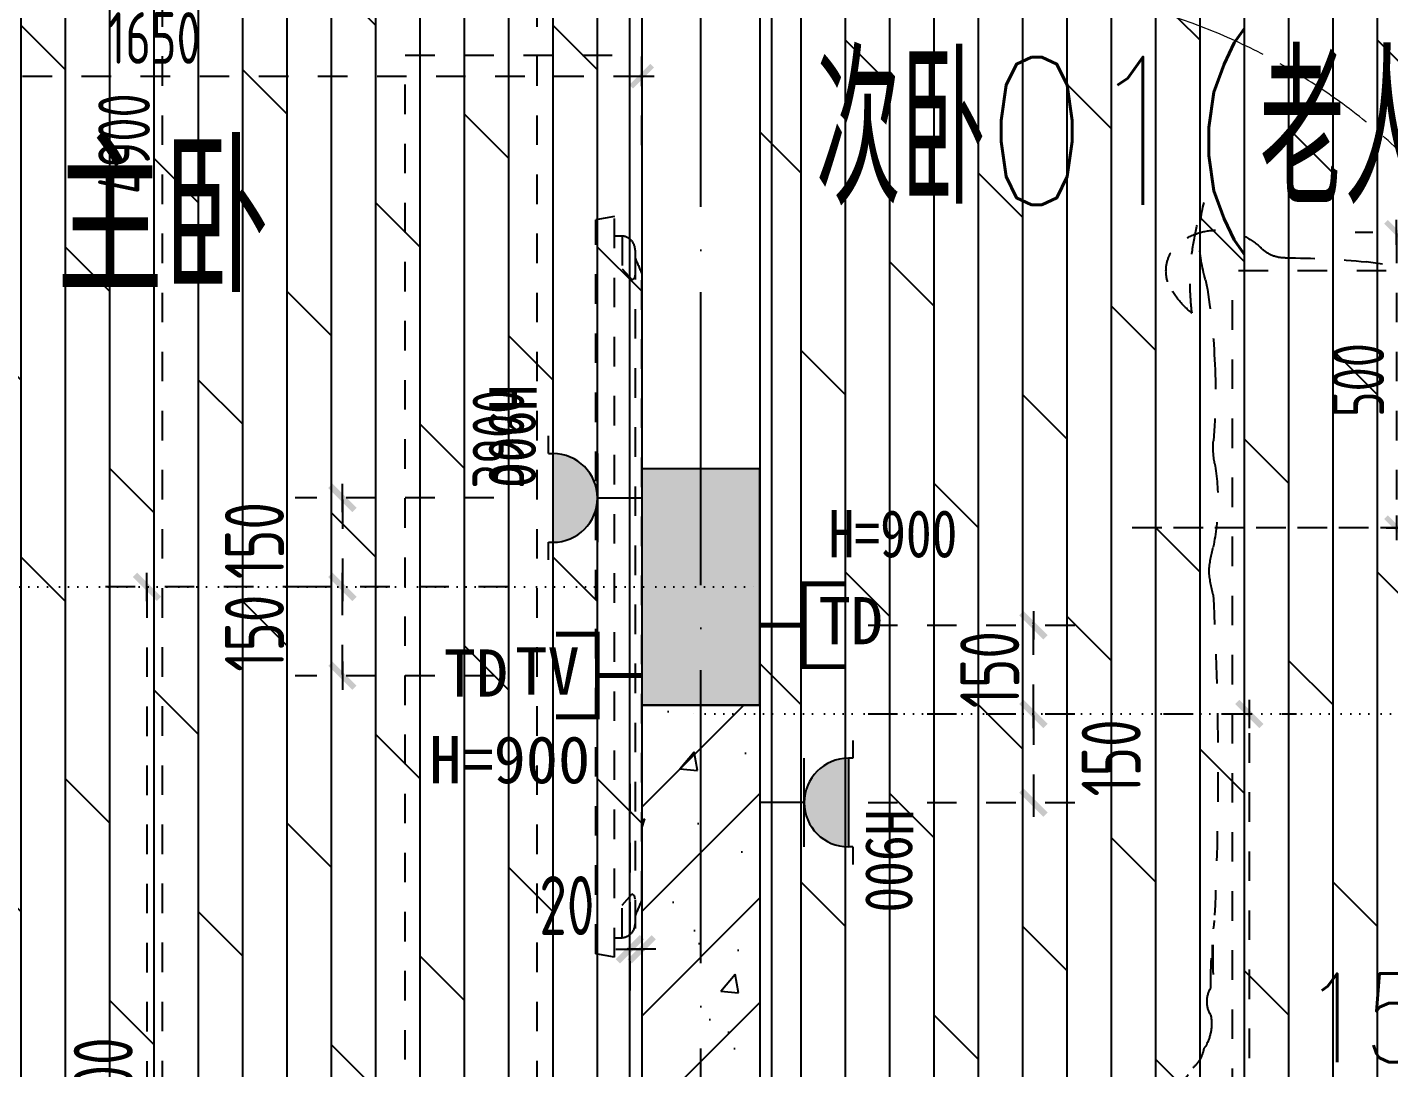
# Model space of a CAD drawing. Extents: x 133656 to 214778, y 12424 to 51506.
# Drawn here: x 158456 to 160760, y 16086 to 17847 of the extents above; entities that cross this region are included whole.
import ezdxf

# ---------------------------------------------------------------- set-up
doc = ezdxf.new("R2010")
doc.units = 0
doc.header["$MEASUREMENT"] = 0
for name, pattern in [('DASH', [0.35, 0.25, -0.1]), ('图案填充', [66.863653, 0, -20.558844, 0, -15.145704, 0, -15.145704, 0, -16.013401]), ('图纸索引线', [1.414175, 0.440583, -0.082865, 0.082865, -0.092515, 0.440583, -0.082865, 0.082865, -0.109034]), ('家具虚线平面', [100, 50, -50]), ('索引', [26.102844, 8.811668, -1.657301, 1.657301, -1.850304, 8.811668, -1.657301, 1.657301]), ('轴线', [1279.947105, 991.697132, -142.311249, 0, -145.938724])]:
    doc.linetypes.add(name, pattern=pattern)
doc.layers.get('Defpoints').update_dxf_attribs({"color": 8})
for name, color, linetype in [('A-HATH', 8, 'Continuous'), ('A31.土建轴线', 251, 'Continuous'), ('B6.新建墙体定位', 203, 'Continuous'), ('E3.地面填充(网）', 250, 'Continuous'), ('F1.家具层', 51, 'Continuous'), ('G1.天花造型', 30, 'Continuous'), ('G2.天花造型尺寸', 144, 'Continuous'), ('G3.天花灯具', 52, 'Continuous'), ('H3.顶面烟感', 102, 'Continuous'), ('K2.强电插座', 132, 'Continuous'), ('K3.弱电插座', 136, 'Continuous'), ('PS-中文', 50, 'Continuous'), ('PUB_HATCH', 8, 'Continuous'), ('WALL', 6, 'Continuous')]:
    doc.layers.add(name, color=color, linetype=linetype)
doc.layers.add('灯具连线', color=30, linetype='Continuous', lineweight=13)
doc.styles.add('_TCH_DIM', font='SIMPLEX.shx', dxfattribs={"bigfont": 'gbcbig.shx'})
doc.styles.add('_TCH_SPACE', font='SIMPLEX', dxfattribs={"height": 5, "bigfont": 'GBCBIG'})
doc.styles.add('宋体', font='')
doc.styles.add('标注数字', font='dim.shx', dxfattribs={"width": 0.8})
doc.styles.add('标题文字', font='')
doc.styles.add('黑体', font='simhei.ttf')
doc.styles.get('宋体').set_extended_font_data('SimSun')
doc.styles.get('标题文字').set_extended_font_data('SimSun')
doc.dimstyles.new('设计2017', dxfattribs={"dimscale": 100, "dimtxt": 2.5, "dimasz": 0.06, "dimexe": 2, "dimexo": 2.5, "dimgap": 0.6, "dimtad": 1, "dimdec": 0, "dimrnd": 5, "dimzin": 0, "dimdsep": 46, "dimtxsty": '标注数字', "dimblk": 'HBA_DIMENSION_TICK', "dimcen": 0.125, "dimclrd": 44, "dimclre": 44, "dimclrt": 50, "dimadec": 0, "dimazin": 0, "dimtfac": 1, "dimtdec": 0, "dimtix": 1, "dimtmove": 0, "dimatfit": 3, "dimldrblk": 'HBA_Leader_Arrow', "dimfxl": 7, "dimfxlon": 1, "dimtvp": 1, "dimtolj": 1, "dimtzin": 0, "dimarcsym": 0})

# ---------------------------------------------------------------- blocks, each defined once
blk = doc.blocks.new('rg')
at = {"layer": 'K3.弱电插座', "const_width": 8.33}
for points in [[(145, -70), (75, -70), (75, 70), (145, 70)], [(75, 0), (0, 0)]]:
    blk.add_lwpolyline(points, dxfattribs=at)
at = {"layer": 'K3.弱电插座', "style": '宋体'}
for p in [(90.1, -40.2, 0), (296.1, -40.2, 0)]:
    blk.add_attdef('REF.', p, '', height=80, dxfattribs=at)
blk = doc.blocks.new('HBA_DIMENSION_TICK')
at = {"color": 0, "linetype": 'ByBlock'}
for p, q in [((-10, 0), (0, 0)), ((0, 0), (10, 0))]:
    blk.add_line(p, q, dxfattribs=at)
at = {"color": 50, "linetype": 'ByBlock'}
blk.add_solid([(-10, -7), (-7, -10), (7, 10), (10, 7)], dxfattribs=at)
blk = doc.blocks.new('*D99')
at = {"layer": 'Defpoints', "color": 0, "linetype": '家具虚线平面', "transparency": 16777216}
for p in [(159282.1, 16899.6), (158658.9, 15199.6), (159496.1, 15199.6)]:
    blk.add_point(p, dxfattribs=at)
at = {"layer": 'K2.强电插座', "color": 44, "linetype": '家具虚线平面', "lineweight": -2, "transparency": 16777216}
for p, q in [((158938.9, 16899.6), (158578.9, 16899.6)), ((158658.9, 16897.2), (158658.9, 15202)), ((158938.9, 15199.6), (158578.9, 15199.6))]:
    blk.add_line(p, q, dxfattribs=at)
at = {"layer": 'K2.强电插座', "color": 44, "linetype": '家具虚线平面', "lineweight": -2, "transparency": 16777216, "xscale": 2.4, "yscale": 2.4, "zscale": 2.4}
for p, rotation in [((158658.9, 16899.6), 90), ((158658.9, 15199.6), 270)]:
    blk.add_blockref('HBA_DIMENSION_TICK', p, dxfattribs=dict(at, rotation=rotation))
at = {"layer": 'K2.强电插座', "color": 50, "linetype": '家具虚线平面', "transparency": 16777216, "insert": (158584.9, 16049.6), "char_height": 100, "attachment_point": 5, "rotation": 90, "style": '标注数字'}
blk.add_mtext('\\A1;1700', dxfattribs=at)
blk = doc.blocks.new('HBA_Leader_Arrow')
at = {"color": 0, "linetype": 'ByBlock', "ltscale": 0.5}
blk.add_line((3.5, 0), (-10, 0), dxfattribs=at)
for points in [[(-10.99, 11.28), (-6.57, 14.38), (-0.55, 0), (3.5, 0)], [(-10.99, -11.28), (-6.57, -14.38), (-0.55, 0), (3.5, 0)]]:
    blk.add_solid(points, dxfattribs=at)
blk = doc.blocks.new('*D102')
at = {"layer": 'Defpoints', "color": 0, "linetype": '家具虚线平面', "transparency": 16777216}
for p in [(160279.4, 16684.6), (160524.4, 16684.6), (160241.7, 15199.6)]:
    blk.add_point(p, dxfattribs=at)
at = {"layer": 'K2.强电插座', "color": 44, "linetype": '家具虚线平面', "lineweight": -2, "transparency": 16777216}
for p, q in [((160379.4, 16684.6), (160604.4, 16684.6)), ((160524.4, 15202), (160524.4, 16682.2)), ((160341.7, 15199.6), (160604.4, 15199.6))]:
    blk.add_line(p, q, dxfattribs=at)
at = {"layer": 'K2.强电插座', "color": 44, "linetype": '家具虚线平面', "lineweight": -2, "transparency": 16777216, "xscale": 2.4, "yscale": 2.4, "zscale": 2.4}
for p, rotation in [((160524.4, 16684.6), 90), ((160524.4, 15199.6), 270)]:
    blk.add_blockref('HBA_DIMENSION_TICK', p, dxfattribs=dict(at, rotation=rotation))
at = {"layer": 'K2.强电插座', "color": 50, "linetype": '家具虚线平面', "transparency": 16777216, "insert": (160450.4, 15942.1), "char_height": 100, "attachment_point": 5, "rotation": 90, "style": '标注数字'}
blk.add_mtext('\\A1;1485', dxfattribs=at)
blk = doc.blocks.new('*D104')
at = {"layer": 'Defpoints', "color": 0, "linetype": '家具虚线平面', "transparency": 16777216}
for p in [(159773.2, 16834.6), (160159.1, 16834.6), (159773.2, 16684.6)]:
    blk.add_point(p, dxfattribs=at)
at = {"layer": 'K2.强电插座', "color": 44, "linetype": '家具虚线平面', "lineweight": -2, "transparency": 16777216}
for p, q in [((159879.1, 16834.6), (160239.1, 16834.6)), ((160159.1, 16837), (160159.1, 16839.4)), ((160159.1, 16684.6), (160159.1, 16834.6)), ((159879.1, 16684.6), (160239.1, 16684.6)), ((160159.1, 16682.2), (160159.1, 16679.8))]:
    blk.add_line(p, q, dxfattribs=at)
at = {"layer": 'K2.强电插座', "color": 44, "linetype": '家具虚线平面', "lineweight": -2, "transparency": 16777216, "xscale": 2.4, "yscale": 2.4, "zscale": 2.4}
for p, rotation in [((160159.1, 16834.6), 270), ((160159.1, 16684.6), 90)]:
    blk.add_blockref('HBA_DIMENSION_TICK', p, dxfattribs=dict(at, rotation=rotation))
at = {"layer": 'K2.强电插座', "color": 50, "linetype": '家具虚线平面', "transparency": 16777216, "insert": (160085.1, 16759.6), "char_height": 100, "attachment_point": 5, "rotation": 90, "style": '标注数字'}
blk.add_mtext('\\A1;150', dxfattribs=at)
blk = doc.blocks.new('*D117')
at = {"layer": 'Defpoints', "color": 0, "linetype": '家具虚线平面', "transparency": 16777216}
for p in [(159346.1, 17050.1), (158989.7, 16899.6), (159496.1, 16899.6)]:
    blk.add_point(p, dxfattribs=at)
at = {"layer": 'K2.强电插座', "color": 44, "linetype": '家具虚线平面', "lineweight": -2, "transparency": 16777216}
for p, q in [((159246.1, 17050.1), (158909.7, 17050.1)), ((158989.7, 17047.7), (158989.7, 16902)), ((159269.7, 16899.6), (158909.7, 16899.6))]:
    blk.add_line(p, q, dxfattribs=at)
at = {"layer": 'K2.强电插座', "color": 44, "linetype": '家具虚线平面', "lineweight": -2, "transparency": 16777216, "xscale": 2.4, "yscale": 2.4, "zscale": 2.4}
for p, rotation in [((158989.7, 17050.1), 90), ((158989.7, 16899.6), 270)]:
    blk.add_blockref('HBA_DIMENSION_TICK', p, dxfattribs=dict(at, rotation=rotation))
at = {"layer": 'K2.强电插座', "color": 50, "linetype": '家具虚线平面', "transparency": 16777216, "insert": (158840.8, 16978), "char_height": 100, "attachment_point": 5, "rotation": 90, "style": '标注数字'}
blk.add_mtext('\\A1;150', dxfattribs=at)
blk = doc.blocks.new('*D118')
at = {"layer": 'Defpoints', "color": 0, "linetype": '家具虚线平面', "transparency": 16777216}
for p in [(159773.2, 16684.6), (159771.1, 16534.6), (160159.1, 16534.6)]:
    blk.add_point(p, dxfattribs=at)
at = {"layer": 'K2.强电插座', "color": 44, "linetype": '家具虚线平面', "lineweight": -2, "transparency": 16777216}
for p, q in [((159879.1, 16684.6), (160239.1, 16684.6)), ((160159.1, 16682.2), (160159.1, 16537)), ((159879.1, 16534.6), (160239.1, 16534.6))]:
    blk.add_line(p, q, dxfattribs=at)
at = {"layer": 'K2.强电插座', "color": 44, "linetype": '家具虚线平面', "lineweight": -2, "transparency": 16777216, "xscale": 2.4, "yscale": 2.4, "zscale": 2.4}
for p, rotation in [((160159.1, 16684.6), 90), ((160159.1, 16534.6), 270)]:
    blk.add_blockref('HBA_DIMENSION_TICK', p, dxfattribs=dict(at, rotation=rotation))
at = {"layer": 'K2.强电插座', "color": 50, "linetype": '家具虚线平面', "transparency": 16777216, "insert": (160290.6, 16610.2), "char_height": 100, "attachment_point": 5, "rotation": 90, "style": '标注数字'}
blk.add_mtext('\\A1;150', dxfattribs=at)
blk = doc.blocks.new('不间断电源')
h = blk.add_hatch(color=8)
h.dxf.hatch_style = 1
h.paths.add_polyline_path([(-70.3, 140.6, 1), (70.3, 140.6)])
for p, q in [((-98.4, 147.7), (-70.3, 147.7)), ((-70.3, 147.7), (-70.3, 140.6)), ((-70.3, 140.6), (70.3, 140.6)), ((70.3, 147.7), (70.3, 140.6)), ((70.3, 147.7), (98.4, 147.7)), ((70.3, 70.3), (-70.3, 70.3)), ((0, 70.3), (0, 0))]:
    blk.add_line(p, q)
blk.add_arc((0, 140.6), 70.3, 180, 0)
at = {"color": 1, "style": '标题文字'}
blk.add_attdef('REF.', (86, 32.6), '', height=70.9, dxfattribs=at)
blk = doc.blocks.new('A$C34CE5B40')
at = {"color": 1, "linetype": '图纸索引线', "ltscale": 150}
for p, q in [((125.3, -67.5), (125.3, 318.1)), ((-67.5, 125.3), (318.1, 125.3))]:
    blk.add_line(p, q, dxfattribs=at)
for p, q in [((117.3, 233.8), (116.1, 250.3)), ((133.3, 233.8), (134.5, 250.3)), ((16.8, 133.3), (0.3, 134.5)), ((124.2, 139.9), (126.4, 139.9)), ((233.8, 133.3), (250.3, 134.5)), ((16.8, 117.3), (0.3, 116.1)), ((233.8, 117.3), (250.3, 116.1)), ((117.3, 16.8), (116.1, 0.3)), ((133.3, 16.8), (134.5, 0.3))]:
    blk.add_line(p, q)
at = {"color": 8}
for p, q in [((15, 139.9), (17.4, 139.9)), ((233.2, 139.9), (235.6, 139.9)), ((166.7, 24.7), (172.7, 24.7))]:
    blk.add_line(p, q, dxfattribs=at)
for radius in [8.86, 5.76]:
    blk.add_circle((125.3, 125.3), radius)
for centre, radius, start, end in [((125.3, 125.3), 125.3, 85.7846, 94.2154), ((125.3, 125.3), 122.9, 94.2154, 175.7846), ((125.3, 125.3), 111.3, 94.2154, 175.7846), ((125.3, 125.3), 111.3, 4.2154, 85.7846), ((125.3, 125.3), 122.9, 4.2154, 85.7846), ((125.3, 125.3), 108.8, 85.7846, 94.2154), ((125.3, 125.3), 125.3, 175.7846, 184.2154), ((125.3, 125.3), 108.8, 175.7846, 184.2154), ((114.6, 128.2), 3.28, 89.2133, 240.7867), ((117.5, 133.1), 3.28, 59.2133, 210.7867), ((122.4, 136), 3.28, 29.2133, 180.7867), ((128.2, 136), 3.28, 359.2133, 150.7867), ((133.1, 133.1), 3.28, 329.2133, 120.7867), ((136, 128.2), 3.28, 299.2133, 90.7867), ((125.3, 125.3), 108.8, 355.7846, 4.2154), ((125.3, 125.3), 125.3, 355.7846, 4.2154), ((114.6, 122.4), 3.28, 119.2133, 270.7867), ((117.5, 117.5), 3.28, 149.2133, 300.7867), ((133.1, 117.5), 3.28, 239.2133, 30.7867), ((136, 122.4), 3.28, 269.2133, 60.7867), ((125.3, 125.3), 122.9, 184.2154, 265.7846), ((125.3, 125.3), 111.3, 184.2154, 265.7846), ((122.4, 114.6), 3.28, 179.2133, 330.7867), ((128.2, 114.6), 3.28, 209.2133, 0.7867), ((125.3, 125.3), 111.3, 274.2154, 355.7846), ((125.3, 125.3), 122.9, 274.2154, 355.7846), ((125.3, 125.3), 108.8, 265.7846, 274.2154), ((125.3, 125.3), 125.3, 265.7846, 274.2154)]:
    blk.add_arc(centre, radius, start, end)
for start, end in [(94.2154, 175.7846), (202.9764, 246.7439)]:
    blk.add_arc((125.3, 125.3), 88.5, start, end, dxfattribs=at)
blk = doc.blocks.new('结构')
at = {"layer": 'A-HATH'}
blk.add_hatch(color=256, dxfattribs=at).paths.add_polyline_path([(-3200, -3950), (-3200, -4350), (-3000, -4350), (-3000, -3950)], flags=0)
at = {"layer": 'WALL'}
blk.add_lwpolyline([(-3200, -3950), (-3200, -4350), (-3000, -4350), (-3000, -3950), (-3200, -3950)], close=True, dxfattribs=at)
blk = doc.blocks.new('1500')
at = {"linetype": '家具虚线平面'}
h = blk.add_hatch(dxfattribs=at)
h.set_pattern_fill('DOTS', color=8, scale=20, style=0)
h.set_pattern_definition([(360, (-1254054.524, -248958.56), (15.875, 31.75), [0, -31.75])])
h.paths.add_polyline_path([(1191.6, -750), (1591.6, -750), (1591.6, 750), (1191.6, 750)])
at = {"color": 0, "linetype": '家具虚线平面'}
for p, q in [((40, 750), (2000, 750)), ((2000, -750), (2000, 750)), ((40, -750), (2000, -750))]:
    blk.add_line(p, q, dxfattribs=at)
at = {"color": 8, "linetype": '家具虚线平面'}
for p, q in [((608.6, -750), (1191.6, 747.3)), ((679.6, 750), (679.6, 603.2)), ((730.4, 460.2), (730.4, 750)), ((736.2, -352.8), (1098.9, 750)), ((1191.6, -750), (1191.6, 750)), ((1591.6, -750), (1591.6, 750)), ((730.4, -223.4), (730.4, 223.4)), ((679.6, 111.8), (679.6, -111.8)), ((730.4, -750), (730.4, -460.2)), ((679.6, -603.2), (679.6, -750))]:
    blk.add_line(p, q, dxfattribs=at)
for points in [[(1542.6, -764.4, -0.011501), (1678.1, -765.4, 0.027887), (1831.9, -764.1, -0.011645), (2003.7, -768.1, 0.522577), (2091, -657.1, 0.144021), (2067.2, -599, -0.173239), (2048.7, -565.8, -0.167481), (2043.4, -557.6, -0.159493), (2036.9, -509.9, 0.276026), (2036.8, -463.5, 0.033168), (2030.6, -349.6, -0.055834), (2032.6, -440.8, 0.023628), (2030.5, -340.8, -0.024964), (2032.9, 201.3, 0.053528), (2039.8, 241.8, 0.053528), (2032.9, 282.3, -0.095225), (2030.5, 424.4, 0.062768), (2032.6, 462, -0.036947), (2030.6, 599.8, -0.036442), (2045.7, 734.8, 0.141351), (2048.2, 865.6, -0.119346), (2068.6, 678.1, 0.123892), (2110, 731.4, 0.37589), (2076.7, 805.7, 0.329446), (1951.9, 788.7, -0.211134), (1910.9, 771.8, 0.024888), (1773.9, 765.1, -0.06219), (1646.7, 760.4, -0.218233), (1530.5, 793, 0.123513), (1430.6, 814.3, 0.129887), (1334.7, 793.7, -0.095063), (1202.3, 773.8, 0.016498), (1052.3, 768.2, -0.039412), (846.3, 760.4, 0.025508), (692.1, 760.4, -0.038458), (568.4, 763, 0.058958), (431.3, 769.7, 0.00267), (202.8, 764.9, 0.013848), (40, 763.2, 0.011292)], [(40, -760.6, 0.018567), (258.2, -764.9, 0.00267), (486.8, -769.7, 0.058958), (623.8, -763, -0.038458), (747.5, -760.4, 0.025508), (901.7, -760.4, -0.039412), (1107.7, -768.2, 0.016498), (1257.7, -773.8)], [(1257.7, -773.8, -0.037552), (1542.6, -764.4)]]:
    blk.add_lwpolyline(points, format="xyb", dxfattribs=at)
at = {"color": 0, "linetype": '家具虚线平面'}
blk.add_lwpolyline([(0, 800), (40, 800), (40, -800), (0, -800), (0, 800), (40, 800)], dxfattribs=at)
at = {"color": 8, "linetype": '家具虚线平面'}
for centre, radius, start, end in [((1736.1, 375.6), 1670.5, 168.1725, 191.2565), ((333.4, -1911.4), 2630.3, 84.9635, 95.5174), ((3271.7, 349), 3183.5, 173.1435, 185.4971), ((312.9, -501.8), 1238, 79.3616, 99.8515), ((-793.5, 453.6), 1360.3, 7.146, 11.0766), ((514.4, -37.8), 661.9, 72.8591, 106.0737), ((527.6, 1138.5), 573.1, 247.4626, 289.8839), ((1785.4, 397.2), 1464.7, 171.3531, 191.9267), ((-1658.4, 348.4), 2377.3, 354.0897, 6.5844), ((1488.4, 373.6), 1178.9, 169.0137, 192.5266), ((-470.4, 341.8), 1206.6, 349.196, 12.1021), ((550.5, -316.9), 481.3, 69.6025, 118.0799), ((535.4, 1610), 1505.1, 262.4467, 276.8486), ((-136, 322.5), 695.2, 337.0324, 341.7616), ((-296.2, 266.2), 863.1, 345.6794, 349.2329), ((265.1, 1140.6), 1091.3, 260.4799, 283.8693), ((317.2, 1054), 1018.5, 256.7626, 283.379), ((317.2, -1054), 1018.5, 76.621, 103.2374), ((3271.7, -349), 3183.5, 174.5029, 186.8565), ((1736.1, -375.6), 1670.5, 168.7435, 191.8275), ((265.1, -1140.6), 1091.3, 76.1307, 99.5201), ((-136, -322.5), 695.2, 18.2384, 22.9676), ((-296.2, -266.2), 863.1, 10.7671, 14.3206), ((1785.4, -397.2), 1464.7, 168.0733, 188.6469), ((550.5, 316.9), 481.3, 241.9201, 291.9524), ((535.4, -1610), 1505.1, 83.1514, 97.5533), ((-1658.4, -348.4), 2377.3, 353.4156, 5.9103), ((1488.4, -373.6), 1178.9, 167.4734, 190.9863), ((-470.4, -341.8), 1206.6, 347.8979, 10.804), ((527.6, -1138.5), 573.1, 70.1161, 112.5374), ((514.4, 37.8), 661.9, 253.9263, 287.1409), ((-530.6, -507.4), 1088.8, 348.3661, 353.9028), ((-793.5, -453.6), 1360.3, 348.9234, 352.854), ((333.4, 1911.4), 2630.3, 264.4826, 275.0365), ((312.9, 501.8), 1238, 260.1485, 280.6384)]:
    blk.add_arc(centre, radius, start, end, dxfattribs=at)
blk = doc.blocks.new('*D258')
at = {"layer": 'Defpoints', "color": 0, "linetype": '家具虚线平面', "transparency": 16777216}
for p in [(159476.1, 16753.2), (159496.1, 16750.6), (159496.1, 16286.3)]:
    blk.add_point(p, dxfattribs=at)
at = {"layer": 'G2.天花造型尺寸', "color": 44, "linetype": '家具虚线平面', "lineweight": -2, "transparency": 16777216}
for p, q in [((159476.1, 16566.3), (159476.1, 16206.3)), ((159496.1, 16566.3), (159496.1, 16206.3)), ((159473.7, 16286.3), (159471.3, 16286.3)), ((159476.1, 16286.3), (159496.1, 16286.3)), ((159498.5, 16286.3), (159500.9, 16286.3))]:
    blk.add_line(p, q, dxfattribs=at)
at = {"layer": 'G2.天花造型尺寸', "color": 44, "linetype": '家具虚线平面', "lineweight": -2, "transparency": 16777216, "xscale": 2.4, "yscale": 2.4, "zscale": 2.4}
for p, rotation in [((159476.1, 16286.3), 359.9999996081976), ((159496.1, 16286.3), 179.9999996081976)]:
    blk.add_blockref('HBA_DIMENSION_TICK', p, dxfattribs=dict(at, rotation=rotation))
at = {"layer": 'G2.天花造型尺寸', "color": 50, "linetype": '家具虚线平面', "transparency": 16777216, "insert": (159369.5, 16360.3), "char_height": 100, "attachment_point": 5, "rotation": 360, "style": '标注数字'}
blk.add_mtext('\\A1;20', dxfattribs=at)
blk = doc.blocks.new('*D318')
at = {"layer": 'Defpoints', "color": 0, "linetype": '家具虚线平面', "transparency": 16777216}
for p in [(159496.1, 17763.8), (159496.1, 17559.6), (157846.1, 17474.6)]:
    blk.add_point(p, dxfattribs=at)
at = {"layer": 'H3.顶面烟感', "color": 44, "linetype": '家具虚线平面', "lineweight": -2, "transparency": 16777216}
for p, q in [((157846.1, 17562.1), (157846.1, 17833.8)), ((159496.1, 17647.1), (159496.1, 17833.8)), ((157848.2, 17763.8), (159494, 17763.8))]:
    blk.add_line(p, q, dxfattribs=at)
at = {"layer": 'H3.顶面烟感', "color": 44, "linetype": '家具虚线平面', "lineweight": -2, "transparency": 16777216, "xscale": 2.1, "yscale": 2.1, "zscale": 2.1, "rotation": 180}
blk.add_blockref('HBA_DIMENSION_TICK', (157846.1, 17763.8), dxfattribs=at)
at = {"layer": 'H3.顶面烟感', "color": 44, "linetype": '家具虚线平面', "lineweight": -2, "transparency": 16777216, "xscale": 2.1, "yscale": 2.1, "zscale": 2.1}
blk.add_blockref('HBA_DIMENSION_TICK', (159496.1, 17763.8), dxfattribs=at)
at = {"layer": 'H3.顶面烟感', "color": 50, "linetype": '家具虚线平面', "transparency": 16777216, "insert": (158671.1, 17828.6), "char_height": 87.5, "attachment_point": 5, "style": '标注数字'}
blk.add_mtext('\\A1;1650', dxfattribs=at)
blk = doc.blocks.new('*D328')
at = {"layer": 'Defpoints', "color": 0, "linetype": '家具虚线平面', "transparency": 16777216}
for p in [(158989.7, 16899.6), (159496.1, 16899.6), (159346.1, 16749.2)]:
    blk.add_point(p, dxfattribs=at)
at = {"layer": 'K2.强电插座', "color": 44, "linetype": '家具虚线平面', "lineweight": -2, "transparency": 16777216}
for p, q in [((159269.7, 16899.6), (158909.7, 16899.6)), ((158989.7, 16751.6), (158989.7, 16897.2)), ((159246.1, 16749.2), (158909.7, 16749.2))]:
    blk.add_line(p, q, dxfattribs=at)
at = {"layer": 'K2.强电插座', "color": 44, "linetype": '家具虚线平面', "lineweight": -2, "transparency": 16777216, "xscale": 2.4, "yscale": 2.4, "zscale": 2.4}
for p, rotation in [((158989.7, 16899.6), 90), ((158989.7, 16749.2), 270)]:
    blk.add_blockref('HBA_DIMENSION_TICK', p, dxfattribs=dict(at, rotation=rotation))
at = {"layer": 'K2.强电插座', "color": 50, "linetype": '家具虚线平面', "transparency": 16777216, "insert": (158840.8, 16821.3), "char_height": 100, "attachment_point": 5, "rotation": 90, "style": '标注数字'}
blk.add_mtext('\\A1;150', dxfattribs=at)
blk = doc.blocks.new('*D467')
at = {"layer": 'B6.新建墙体定位', "color": 44, "linetype": '家具虚线平面', "lineweight": -2, "transparency": 16777216}
for p, q in [((159473.6, 19099.6), (159248.4, 19099.6)), ((159318.4, 19097.5), (159318.4, 15201.7)), ((159318.4, 15199.6), (159388.4, 15199.6))]:
    blk.add_line(p, q, dxfattribs=at)
at = {"layer": 'Defpoints', "color": 0, "linetype": '家具虚线平面', "transparency": 16777216}
for p in [(159561.1, 19099.6), (159296.1, 15199.6), (159318.4, 15199.6)]:
    blk.add_point(p, dxfattribs=at)
at = {"layer": 'B6.新建墙体定位', "color": 44, "linetype": '家具虚线平面', "lineweight": -2, "transparency": 16777216, "xscale": 2.1, "yscale": 2.1, "zscale": 2.1}
for p, rotation in [((159318.4, 19099.6), 90), ((159318.4, 15199.6), 270)]:
    blk.add_blockref('HBA_DIMENSION_TICK', p, dxfattribs=dict(at, rotation=rotation))
at = {"layer": 'B6.新建墙体定位', "color": 50, "linetype": '家具虚线平面', "transparency": 16777216, "insert": (159253.7, 17149.6), "char_height": 87.5, "attachment_point": 5, "rotation": 90, "style": '标注数字'}
blk.add_mtext('\\A1;3900', dxfattribs=at)
blk = doc.blocks.new('*D468')
at = {"layer": 'B6.新建墙体定位', "color": 44, "linetype": '家具虚线平面', "lineweight": -2, "transparency": 16777216}
for p, q in [((158929.9, 20099.6), (158614.9, 20099.6)), ((158684.9, 20097.5), (158684.9, 15201.7)), ((158929.9, 15199.6), (158614.9, 15199.6))]:
    blk.add_line(p, q, dxfattribs=at)
at = {"layer": 'Defpoints', "color": 0, "linetype": '家具虚线平面', "transparency": 16777216}
for p in [(159091.7, 20099.6), (158684.9, 15199.6), (159121.4, 15199.6)]:
    blk.add_point(p, dxfattribs=at)
at = {"layer": 'B6.新建墙体定位', "color": 44, "linetype": '家具虚线平面', "lineweight": -2, "transparency": 16777216, "xscale": 2.1, "yscale": 2.1, "zscale": 2.1}
for p, rotation in [((158684.9, 20099.6), 90), ((158684.9, 15199.6), 270)]:
    blk.add_blockref('HBA_DIMENSION_TICK', p, dxfattribs=dict(at, rotation=rotation))
at = {"layer": 'B6.新建墙体定位', "color": 50, "linetype": '家具虚线平面', "transparency": 16777216, "insert": (158620.2, 17649.6), "char_height": 87.5, "attachment_point": 5, "rotation": 90, "style": '标注数字'}
blk.add_mtext('\\A1;4900', dxfattribs=at)
blk = doc.blocks.new('*D568')
at = {"layer": 'Defpoints', "color": 0, "linetype": '家具虚线平面', "transparency": 16777216}
for p in [(161021.1, 17499.6), (160773.5, 16999.6), (161096.1, 16999.6)]:
    blk.add_point(p, dxfattribs=at)
at = {"layer": 'H3.顶面烟感', "color": 44, "linetype": '家具虚线平面', "lineweight": -2, "transparency": 16777216}
for p, q in [((160933.6, 17499.6), (160703.5, 17499.6)), ((160773.5, 17497.5), (160773.5, 17001.7)), ((161008.6, 16999.6), (160703.5, 16999.6))]:
    blk.add_line(p, q, dxfattribs=at)
at = {"layer": 'H3.顶面烟感', "color": 44, "linetype": '家具虚线平面', "lineweight": -2, "transparency": 16777216, "xscale": 2.1, "yscale": 2.1, "zscale": 2.1}
for p, rotation in [((160773.5, 17499.6), 90), ((160773.5, 16999.6), 270)]:
    blk.add_blockref('HBA_DIMENSION_TICK', p, dxfattribs=dict(at, rotation=rotation))
at = {"layer": 'H3.顶面烟感', "color": 50, "linetype": '家具虚线平面', "transparency": 16777216, "insert": (160708.8, 17249.6), "char_height": 87.5, "attachment_point": 5, "rotation": 90, "style": '标注数字'}
blk.add_mtext('\\A1;500', dxfattribs=at)

msp = doc.modelspace()

# ---------------------------------------------------------------- hatches: boundary and pattern name
at = {"layer": 'E3.地面填充(网）'}
h = msp.add_hatch(dxfattribs=at)
h.set_pattern_fill('DOLMIT', color=256, scale=300, angle=90)
h.set_pattern_definition([(90, (159496.07, 20099.63), (-75, 5e-15), []), (135, (159496.07, 20099.63), (-150, -150), [106.066, -212.132])])
h.paths.add_polyline_path([(156756.1, 15199.6), (156756.1, 15219.6), (159136.1, 15219.7), (159136.1, 15199.6), (159496.1, 15199.6), (159496.1, 20099.6), (156196.1, 20099.6), (156196.1, 15199.6)])
h = msp.add_hatch(dxfattribs=at)
h.set_pattern_fill('DOLMIT', color=256, scale=300, angle=90)
h.set_pattern_definition([(90, (161266.07, 11899.63), (-75, 5e-15), []), (135, (161266.07, 11899.63), (-150, -150), [106.066, -212.132])])
h.paths.add_polyline_path([(160656.1, 15199.6), (160656.1, 15219.6), (162236.1, 15219.6), (162236.1, 15219.6), (162496.1, 15219.6), (162496.1, 18799.6), (159696.1, 18799.6), (159696.1, 15199.6)])
at = {"layer": 'PUB_HATCH'}
h = msp.add_hatch(dxfattribs=at)
h.set_pattern_fill('钢筋混凝土', color=256, scale=50, style=0)
h.set_pattern_definition([(45, (217021.12, 1573.4), (-88.38835, 88.38835), []), (50, (217021.12, 1573.4), (358.6301, -31.376), [37.5, -412.5]), (355, (217021.1, 1573.4), (-69.3757, 376.096), [30, -330]), (100.4514, (217051, 1570.8), (289.2547, 344.7198), [31.87, -350.571]), (46.1842, (217021.1, 1673.4), (533.6205, -82.7595), [56.25, -618.75]), (96.6356, (217065.6, 1666.5), (467.3314, 487.059), [47.805, -525.8565]), (351.1842, (217021.1, 1673.4), (467.331, 487.0593), [45, -495]), (21, (217071.12, 1648.4), (298.4535, -201.3094), [37.5, -412.5]), (326, (217071.1, 1648.4), (121.6577, 362.575), [30, -330]), (71.4514, (217096, 1631.63), (420.1113, 161.2652), [31.87, -350.571]), (37.5, (217021.12, 1573.4), (6.07993, 166.44693), [0, -326, 0, -335, 0, -331.25]), (7.5, (217021.12, 1573.4), (131.53477, 197.20586), [0, -191, 0, -318.5, 0, -126.25]), (327.5, (216909.62, 1573.4), (266.91122, -11.27744), [0, -125, 0, -390, 0, -517.5]), (317.5, (216859.62, 1573.4), (291.5931, 50.0525), [0, -162.5, 0, -259, 0, -367.5])])
h.paths.add_polyline_path([(159696.1, 14999.6), (159696.1, 16699.6), (159496.1, 16699.6), (159496.1, 14999.6)])

# ---------------------------------------------------------------- linework, layer by layer
at = {"layer": 'A31.土建轴线', "linetype": '轴线', "ltscale": 0.5}
msp.add_line((159596.1, 13702.3), (159596.1, 20299.6), dxfattribs=at)
at = {"layer": 'F1.家具层', "linetype": '家具虚线平面'}
for p, q in [((159450.2, 17526.4), (159418.5, 17520.7)), ((159418.5, 16278.6), (159418.5, 17520.7)), ((159450.2, 16272.8), (159450.2, 17526.4)), ((159450.2, 17493.5), (159461.3, 17493.5)), ((159462.8, 17493.5), (159462.8, 17438)), ((159485, 17469.7), (159485, 16321.6)), ((159462.8, 17438), (159480.2, 17419)), ((159462.8, 17438), (159480.2, 17419)), ((159483.7, 17422.7), (159480.2, 17419)), ((159483.7, 17422.7), (159480.2, 17419)), ((159485, 17428.4), (159483.7, 17422.7)), ((159496.1, 16368.6), (159496.1, 17430.6)), ((159462.8, 16361.2), (159480.2, 16380.3)), ((159462.8, 16361.2), (159480.2, 16380.3)), ((159462.8, 16305.8), (159462.8, 16361.2)), ((159483.7, 16376.6), (159480.2, 16380.3)), ((159483.7, 16376.6), (159480.2, 16380.3)), ((159485, 16370.9), (159483.7, 16376.6)), ((159450.2, 16305.8), (159461.3, 16305.8)), ((159450.2, 16272.8), (159418.5, 16278.6))]:
    msp.add_line(p, q, dxfattribs=at)
msp.add_lwpolyline([(159096.1, 17799.6), (159496.1, 17799.6), (159496.1, 15999.6), (159096.1, 15999.6)], close=True, dxfattribs=at)
for centre, radius, start, end in [((159461.3, 17469.7), 23.7, 360, 90), ((161906.8, 18483.1), 2630.5, 202.975, 203.5842), ((161906.8, 15316.2), 2630.5, 156.4158, 157.025), ((159461.3, 16329.6), 23.7, 270, 0)]:
    msp.add_arc(centre, radius, start, end, dxfattribs=at)
at = {"layer": 'G1.天花造型'}
for points in [[(156216.1, 15219.6), (159476.1, 15219.6), (159476.1, 20079.6), (156216.1, 20079.6)], [(162476.1, 15219.6), (159716.1, 15219.6), (159716.1, 18779.6), (162476.1, 18779.6)]]:
    msp.add_lwpolyline(points, close=True, dxfattribs=at)
at = {"layer": 'H3.顶面烟感', "linetype": 'DASH', "ltscale": 200}
msp.add_line((162476.1, 16999.6), (160316.6, 16999.6), dxfattribs=at)
at = {"layer": 'K2.强电插座', "linetype": '图案填充'}
for p, q in [((155665.4, 16899.6), (159696.1, 16899.6)), ((162496.1, 16684.6), (159574.2, 16684.6))]:
    msp.add_line(p, q, dxfattribs=at)
at = {"layer": 'WALL'}
for p, q in [((159496.1, 19099.6), (159496.1, 15199.6)), ((159696.1, 18799.6), (159696.1, 15199.6)), ((159696.1, 17099.6), (159496.1, 17099.6)), ((159696.1, 16699.6), (159496.1, 16699.6))]:
    msp.add_line(p, q, dxfattribs=at)
at = {"layer": '灯具连线', "linetype": '索引', "ltscale": 20}
for centre, radius, start, end in [((160090.9, 16811.8), 2246.6, 107.9019, 177.7601), ((160074.4, 16888.4), 1027.7, 6.2122, 105.9628)]:
    msp.add_arc(centre, radius, start, end, dxfattribs=at)

# ---------------------------------------------------------------- block references
at = {"layer": 'F1.家具层', "xscale": -1}
msp.add_blockref('1500', (162496.1, 16684.6), dxfattribs=at)
at = {"layer": 'G3.天花灯具', "linetype": '图纸索引线', "xscale": 1.764, "yscale": 1.764, "zscale": 1.764}
msp.add_blockref('A$C34CE5B40', (160875, 16778.6), dxfattribs=at)
at = {"layer": 'K2.强电插座'}
ref = msp.add_blockref('不间断电源', (159496.1, 17050.1), dxfattribs=dict(at, xscale=1.066666666666561, yscale=1.066666666666561, zscale=1.066666666666561, rotation=90.00000000000001))
ref.add_attrib('REF.', 'H900', (159238.5, 17241.3), dxfattribs={"layer": '0', "color": 1, "height": 80, "rotation": 270, "style": '标题文字', "width": 0.8})
ref = msp.add_blockref('不间断电源', (159696.1, 16534.6), dxfattribs=dict(at, xscale=1.066666666666561, yscale=1.066666666666561, zscale=1.066666666666561, rotation=270))
ref.add_attrib('REF.', 'H900', (159875.9, 16522.6), dxfattribs={"layer": '0', "color": 1, "height": 80, "rotation": 270, "style": '标题文字', "width": 0.8})
at = {"layer": 'K3.弱电插座'}
ref = msp.add_blockref('rg', (159696.1, 16834.6), dxfattribs=dict(at, xscale=-1, rotation=180))
ref.add_attrib('REF.', 'TD', (159795.6, 16802.4, 0), dxfattribs={"height": 80, "style": '宋体'})
ref.add_attrib('REF.', 'H=900', (159812.6, 16949.8, 0), dxfattribs={"height": 80, "style": '宋体', "width": 0.8})
ref = msp.add_blockref('rg', (159496.1, 16749.6), dxfattribs=dict(at, rotation=180))
ref.add_attrib('REF.', 'TV', (159282.3, 16717.4, 0), dxfattribs={"height": 80, "style": '宋体'})
ref.add_attrib('REF.', 'TD', (159161.1, 16713.8, 0), dxfattribs={"height": 80, "style": '宋体'})
at = {"layer": 'WALL'}
msp.add_blockref('结构', (162696.1, 21049.6), dxfattribs=at)

# ---------------------------------------------------------------- texts
at = {"layer": 'F1.家具层', "style": '_TCH_DIM', "width": 0.8}
msp.add_text('1500x2000', height=150, rotation=360, dxfattribs=at).set_placement((160616.3, 16095.3))
at = {"layer": 'K2.强电插座', "color": 1, "style": '黑体'}
msp.add_text('H=900', height=80, dxfattribs=at).set_placement((159136.8, 16567.2))
at = {"layer": 'PS-中文', "style": '_TCH_SPACE', "width": 0.8}
msp.add_text('次卧01(老人房)', height=250, dxfattribs=at).set_placement((159790.7, 17546.3))
at = {"layer": 'PS-中文', "style": '_TCH_SPACE'}
msp.add_text('主卧', height=250, dxfattribs=at).set_placement((158506.4, 17397.1))

# ---------------------------------------------------------------- dimensions: what is measured, and where the dimension line sits
at = {"layer": 'B6.新建墙体定位', "linetype": '家具虚线平面'}
for base, p1, p2, picture, middle in [((158684.9, 15199.6), (159091.7, 20099.6), (159121.4, 15199.6), '*D468', (158620.2, 17649.6)), ((159318.4, 15199.6), (159561.1, 19099.6), (159296.1, 15199.6), '*D467', (159253.7, 17149.6))]:
    dim = msp.add_linear_dim(base=base, p1=p1, p2=p2, angle=90, dimstyle='设计2017', override={"dimscale": 35, "dimtmove": 1}, dxfattribs=at)
    dim.commit()
    dim.dimension.update_dxf_attribs({"geometry": picture, "text_midpoint": middle})
at = {"layer": 'G2.天花造型尺寸', "linetype": '家具虚线平面'}
dim = msp.add_linear_dim(base=(159496.1, 16286.3), p1=(159476.1, 16753.2), p2=(159496.1, 16750.6), angle=180, dimstyle='设计2017', override={"dimscale": 40, "dimrnd": 0, "dimtmove": 2}, dxfattribs=at)
dim.commit()
dim.dimension.update_dxf_attribs({"geometry": '*D258', "text_midpoint": (159369.5, 16360.3), "dimtype": 160})
at = {"layer": 'H3.顶面烟感', "linetype": '家具虚线平面'}
for base, p1, p2, angle, picture, middle in [((159496.1, 17763.8), (157846.1, 17474.6), (159496.1, 17559.6), 180, '*D318', (158671.1, 17828.6)), ((160773.5, 16999.6), (161021.1, 17499.6), (161096.1, 16999.6), 90, '*D568', (160708.8, 17249.6))]:
    dim = msp.add_linear_dim(base=base, p1=p1, p2=p2, angle=angle, dimstyle='设计2017', override={"dimscale": 35, "dimtmove": 1}, dxfattribs=at)
    dim.commit()
    dim.dimension.update_dxf_attribs({"geometry": picture, "text_midpoint": middle})
at = {"layer": 'K2.强电插座', "linetype": '家具虚线平面'}
for base, p1, p2, angle, picture, middle in [((158989.7378, 16899.6281), (159346.0729, 17050.0651), (159496.0729, 16899.6281), 90, '*D117', (158840.7808, 16977.9978)), ((158989.7, 16899.6), (159346.1, 16749.2), (159496.1, 16899.6), 270, '*D328', (158840.8, 16821.3)), ((160159.1, 16534.6), (159773.2, 16684.6), (159771.1, 16534.6), 90, '*D118', (160290.6, 16610.2))]:
    dim = msp.add_linear_dim(base=base, p1=p1, p2=p2, angle=angle, dimstyle='设计2017', override={"dimscale": 40, "dimrnd": 0, "dimtmove": 2}, dxfattribs=at)
    dim.commit()
    dim.dimension.update_dxf_attribs({"geometry": picture, "text_midpoint": middle, "dimtype": 160})
for base, p1, p2, angle, picture, middle in [((158658.9, 15199.6), (159282.1, 16899.6), (159496.1, 15199.6), 90, '*D99', (158584.9, 16049.6)), ((160159.1, 16834.6), (159773.2, 16684.6), (159773.2, 16834.6), 270, '*D104', (160085.1, 16759.6)), ((160524.4, 16684.6), (160241.7, 15199.6), (160279.4, 16684.6), 90, '*D102', (160450.4, 15942.1))]:
    dim = msp.add_linear_dim(base=base, p1=p1, p2=p2, angle=angle, dimstyle='设计2017', override={"dimscale": 40, "dimrnd": 0, "dimtmove": 2}, dxfattribs=at)
    dim.commit()
    dim.dimension.update_dxf_attribs({"geometry": picture, "text_midpoint": middle})

doc.saveas('drawing.dxf')
